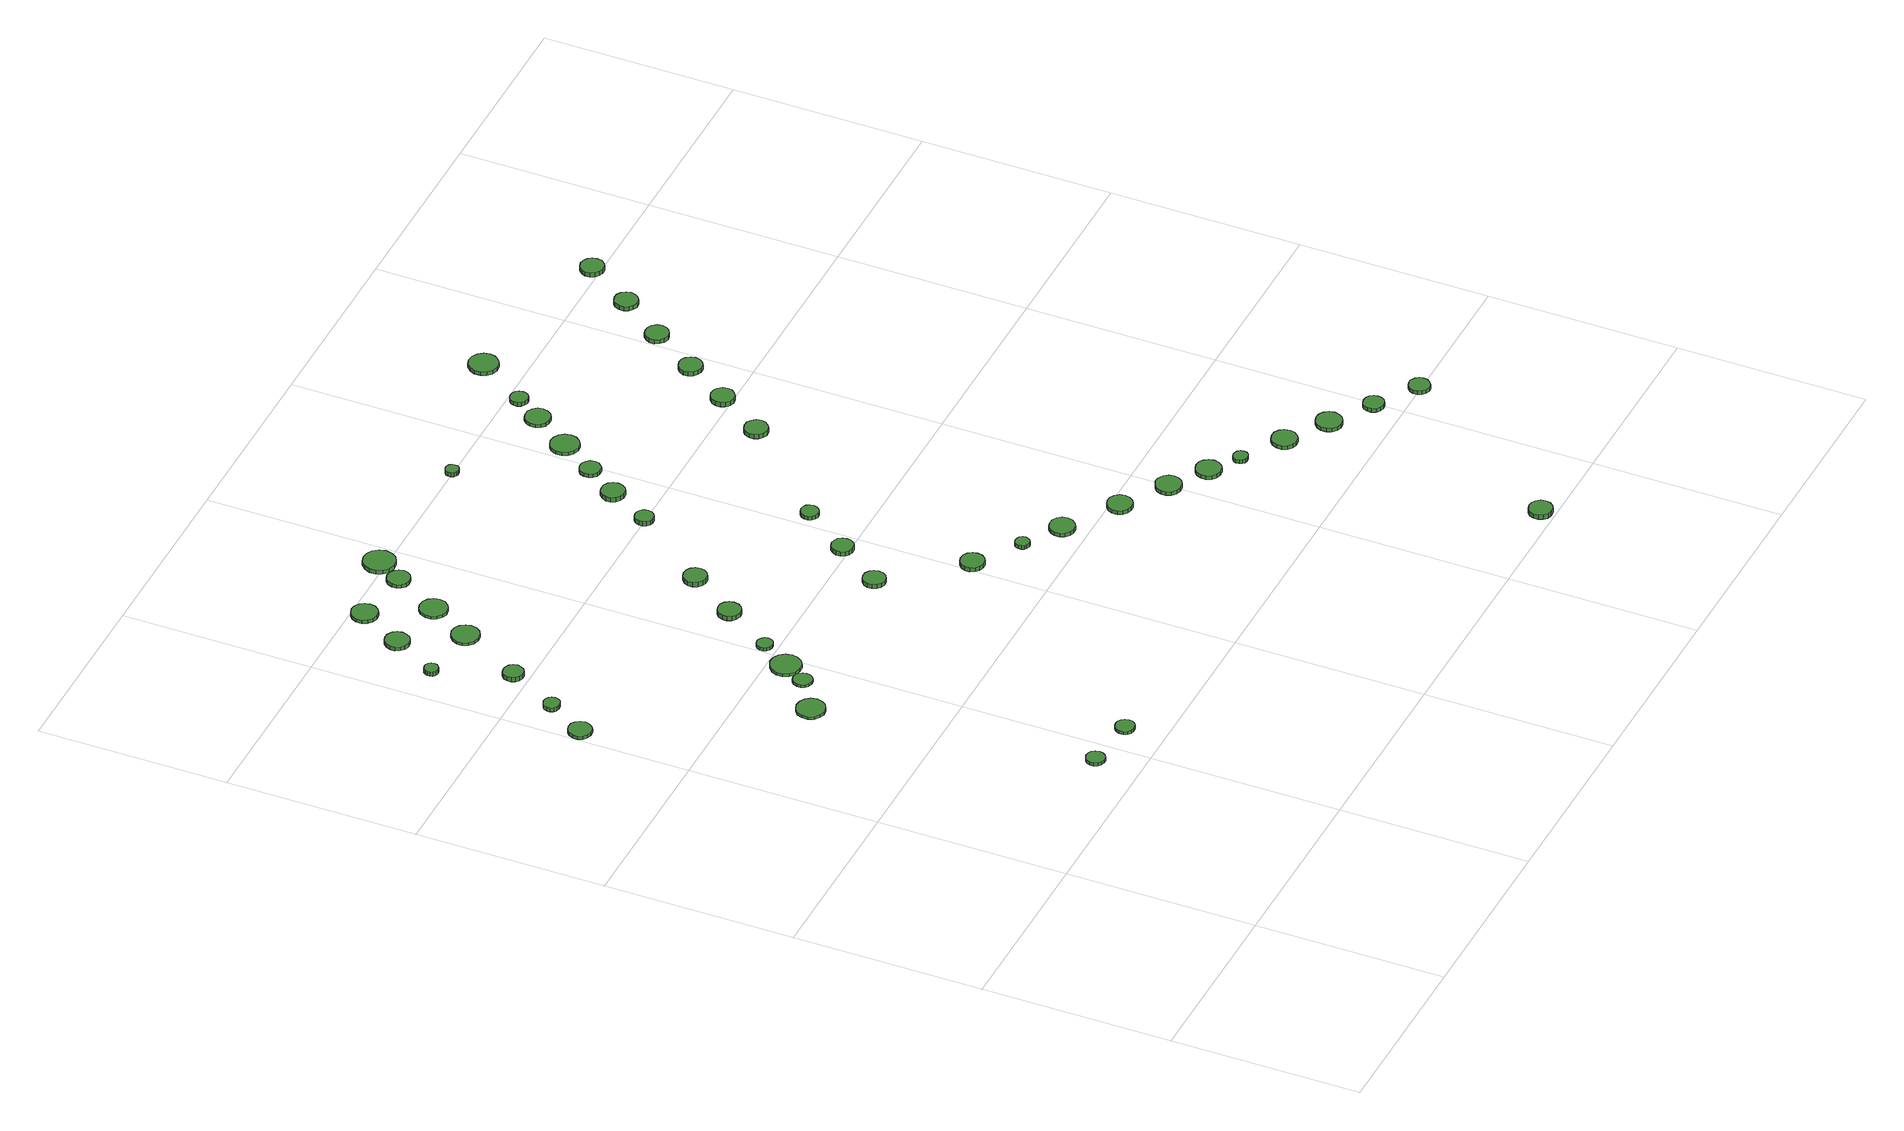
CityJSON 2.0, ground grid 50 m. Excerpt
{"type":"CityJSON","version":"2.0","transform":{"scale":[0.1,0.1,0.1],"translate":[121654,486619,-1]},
"CityObjects":{
"tree1":{"type":"SolitaryVegetationObject","attributes":{"function":"something"},"geometry":[{"type":"MultiSurface","lod":"1","boundaries":[[[0,1,2,3,4,5,6,7,8,9,10,11,12,13,14]],[[15,16,17,18,19,20,21,22,23,24,25,26,27,28,29]],[[0,29,28,1]],[[1,28,27,2]],[[2,27,26,3]],[[3,26,25,4]],[[4,25,24,5]],[[5,24,23,6]],[[6,23,22,7]],[[7,22,21,8]],[[8,21,20,9]],[[9,20,19,10]],[[10,19,18,11]],[[11,18,17,12]],[[12,17,16,13]],[[13,16,15,14]],[[14,15,29,0]]]}]},
"tree2":{"type":"SolitaryVegetationObject","attributes":{"function":"something"},"geometry":[{"type":"MultiSurface","lod":"1","boundaries":[[[30,31,32,33,34,35,36,37,38,39,40,41,42,43,44]],[[45,46,47,48,49,50,51,52,53,54,55,56,57,58,59]],[[30,59,58,31]],[[31,58,57,32]],[[32,57,56,33]],[[33,56,55,34]],[[34,55,54,35]],[[35,54,53,36]],[[36,53,52,37]],[[37,52,51,38]],[[38,51,50,39]],[[39,50,49,40]],[[40,49,48,41]],[[41,48,47,42]],[[42,47,46,43]],[[43,46,45,44]],[[44,45,59,30]]]}]},
"tree3":{"type":"SolitaryVegetationObject","attributes":{"function":"something"},"geometry":[{"type":"MultiSurface","lod":"1","boundaries":[[[60,61,62,63,64,65,66,67,68,69,70,71,72,73,74]],[[75,76,77,78,79,80,81,82,83,84,85,86,87,88,89]],[[60,89,88,61]],[[61,88,87,62]],[[62,87,86,63]],[[63,86,85,64]],[[64,85,84,65]],[[65,84,83,66]],[[66,83,82,67]],[[67,82,81,68]],[[68,81,80,69]],[[69,80,79,70]],[[70,79,78,71]],[[71,78,77,72]],[[72,77,76,73]],[[73,76,75,74]],[[74,75,89,60]]]}]},
"tree4":{"type":"SolitaryVegetationObject","attributes":{"function":"something"},"geometry":[{"type":"MultiSurface","lod":"1","boundaries":[[[90,91,92,93,94,95,96,97,98,99,100,101,102,103,104]],[[105,106,107,108,109,110,111,112,113,114,115,116,117,118,119]],[[90,119,118,91]],[[91,118,117,92]],[[92,117,116,93]],[[93,116,115,94]],[[94,115,114,95]],[[95,114,113,96]],[[96,113,112,97]],[[97,112,111,98]],[[98,111,110,99]],[[99,110,109,100]],[[100,109,108,101]],[[101,108,107,102]],[[102,107,106,103]],[[103,106,105,104]],[[104,105,119,90]]]}]},
"tree5":{"type":"SolitaryVegetationObject","attributes":{"function":"something"},"geometry":[{"type":"MultiSurface","lod":"1","boundaries":[[[120,121,122,123,124,125,126,127,128,129,130,131,132,133,134]],[[135,136,137,138,139,140,141,142,143,144,145,146,147,148,149]],[[120,149,148,121]],[[121,148,147,122]],[[122,147,146,123]],[[123,146,145,124]],[[124,145,144,125]],[[125,144,143,126]],[[126,143,142,127]],[[127,142,141,128]],[[128,141,140,129]],[[129,140,139,130]],[[130,139,138,131]],[[131,138,137,132]],[[132,137,136,133]],[[133,136,135,134]],[[134,135,149,120]]]}]},
"tree6":{"type":"SolitaryVegetationObject","attributes":{"function":"something"},"geometry":[{"type":"MultiSurface","lod":"1","boundaries":[[[150,151,152,153,154,155,156,157,158,159,160,161,162,163,164]],[[165,166,167,168,169,170,171,172,173,174,175,176,177,178,179]],[[150,179,178,151]],[[151,178,177,152]],[[152,177,176,153]],[[153,176,175,154]],[[154,175,174,155]],[[155,174,173,156]],[[156,173,172,157]],[[157,172,171,158]],[[158,171,170,159]],[[159,170,169,160]],[[160,169,168,161]],[[161,168,167,162]],[[162,167,166,163]],[[163,166,165,164]],[[164,165,179,150]]]}]},
"tree7":{"type":"SolitaryVegetationObject","attributes":{"function":"something"},"geometry":[{"type":"MultiSurface","lod":"1","boundaries":[[[180,181,182,183,184,185,186,187,188,189,190,191,192,193,194]],[[195,196,197,198,199,200,201,202,203,204,205,206,207,208,209]],[[180,209,208,181]],[[181,208,207,182]],[[182,207,206,183]],[[183,206,205,184]],[[184,205,204,185]],[[185,204,203,186]],[[186,203,202,187]],[[187,202,201,188]],[[188,201,200,189]],[[189,200,199,190]],[[190,199,198,191]],[[191,198,197,192]],[[192,197,196,193]],[[193,196,195,194]],[[194,195,209,180]]]}]},
"tree8":{"type":"SolitaryVegetationObject","attributes":{"function":"something"},"geometry":[{"type":"MultiSurface","lod":"1","boundaries":[[[210,211,212,213,214,215,216,217,218,219,220,221,222,223,224]],[[225,226,227,228,229,230,231,232,233,234,235,236,237,238,239]],[[210,239,238,211]],[[211,238,237,212]],[[212,237,236,213]],[[213,236,235,214]],[[214,235,234,215]],[[215,234,233,216]],[[216,233,232,217]],[[217,232,231,218]],[[218,231,230,219]],[[219,230,229,220]],[[220,229,228,221]],[[221,228,227,222]],[[222,227,226,223]],[[223,226,225,224]],[[224,225,239,210]]]}]},
"tree9":{"type":"SolitaryVegetationObject","attributes":{"function":"something"},"geometry":[{"type":"MultiSurface","lod":"1","boundaries":[[[240,241,242,243,244,245,246,247,248,249,250,251,252,253,254]],[[255,256,257,258,259,260,261,262,263,264,265,266,267,268,269]],[[240,269,268,241]],[[241,268,267,242]],[[242,267,266,243]],[[243,266,265,244]],[[244,265,264,245]],[[245,264,263,246]],[[246,263,262,247]],[[247,262,261,248]],[[248,261,260,249]],[[249,260,259,250]],[[250,259,258,251]],[[251,258,257,252]],[[252,257,256,253]],[[253,256,255,254]],[[254,255,269,240]]]}]},
"tree10":{"type":"SolitaryVegetationObject","attributes":{"function":"something"},"geometry":[{"type":"MultiSurface","lod":"1","boundaries":[[[270,271,272,273,274,275,276,277,278,279,280,281,282,283,284]],[[285,286,287,288,289,290,291,292,293,294,295,296,297,298,299]],[[270,299,298,271]],[[271,298,297,272]],[[272,297,296,273]],[[273,296,295,274]],[[274,295,294,275]],[[275,294,293,276]],[[276,293,292,277]],[[277,292,291,278]],[[278,291,290,279]],[[279,290,289,280]],[[280,289,288,281]],[[281,288,287,282]],[[282,287,286,283]],[[283,286,285,284]],[[284,285,299,270]]]}]},
"tree11":{"type":"SolitaryVegetationObject","attributes":{"function":"something"},"geometry":[{"type":"MultiSurface","lod":"1","boundaries":[[[300,301,302,303,304,305,306,307,308,309,310,311,312,313,314]],[[315,316,317,318,319,320,321,322,323,324,325,326,327,328,329]],[[300,329,328,301]],[[301,328,327,302]],[[302,327,326,303]],[[303,326,325,304]],[[304,325,324,305]],[[305,324,323,306]],[[306,323,322,307]],[[307,322,321,308]],[[308,321,320,309]],[[309,320,319,310]],[[310,319,318,311]],[[311,318,317,312]],[[312,317,316,313]],[[313,316,315,314]],[[314,315,329,300]]]}]},
"tree12":{"type":"SolitaryVegetationObject","attributes":{"function":"something"},"geometry":[{"type":"MultiSurface","lod":"1","boundaries":[[[330,331,332,333,334,335,336,337,338,339,340,341,342,343,344]],[[345,346,347,348,349,350,351,352,353,354,355,356,357,358,359]],[[330,359,358,331]],[[331,358,357,332]],[[332,357,356,333]],[[333,356,355,334]],[[334,355,354,335]],[[335,354,353,336]],[[336,353,352,337]],[[337,352,351,338]],[[338,351,350,339]],[[339,350,349,340]],[[340,349,348,341]],[[341,348,347,342]],[[342,347,346,343]],[[343,346,345,344]],[[344,345,359,330]]]}]},
"tree13":{"type":"SolitaryVegetationObject","attributes":{"function":"something"},"geometry":[{"type":"MultiSurface","lod":"1","boundaries":[[[360,361,362,363,364,365,366,367,368,369,370,371,372,373,374]],[[375,376,377,378,379,380,381,382,383,384,385,386,387,388,389]],[[360,389,388,361]],[[361,388,387,362]],[[362,387,386,363]],[[363,386,385,364]],[[364,385,384,365]],[[365,384,383,366]],[[366,383,382,367]],[[367,382,381,368]],[[368,381,380,369]],[[369,380,379,370]],[[370,379,378,371]],[[371,378,377,372]],[[372,377,376,373]],[[373,376,375,374]],[[374,375,389,360]]]}]},
"tree14":{"type":"SolitaryVegetationObject","attributes":{"function":"something"},"geometry":[{"type":"MultiSurface","lod":"1","boundaries":[[[390,391,392,393,394,395,396,397,398,399,400,401,402,403,404]],[[405,406,407,408,409,410,411,412,413,414,415,416,417,418,419]],[[390,419,418,391]],[[391,418,417,392]],[[392,417,416,393]],[[393,416,415,394]],[[394,415,414,395]],[[395,414,413,396]],[[396,413,412,397]],[[397,412,411,398]],[[398,411,410,399]],[[399,410,409,400]],[[400,409,408,401]],[[401,408,407,402]],[[402,407,406,403]],[[403,406,405,404]],[[404,405,419,390]]]}]},
"tree15":{"type":"SolitaryVegetationObject","attributes":{"function":"something"},"geometry":[{"type":"MultiSurface","lod":"1","boundaries":[[[420,421,422,423,424,425,426,427,428,429,430,431,432,433,434]],[[435,436,437,438,439,440,441,442,443,444,445,446,447,448,449]],[[420,449,448,421]],[[421,448,447,422]],[[422,447,446,423]],[[423,446,445,424]],[[424,445,444,425]],[[425,444,443,426]],[[426,443,442,427]],[[427,442,441,428]],[[428,441,440,429]],[[429,440,439,430]],[[430,439,438,431]],[[431,438,437,432]],[[432,437,436,433]],[[433,436,435,434]],[[434,435,449,420]]]}]},
"tree16":{"type":"SolitaryVegetationObject","attributes":{"function":"something"},"geometry":[{"type":"MultiSurface","lod":"1","boundaries":[[[450,451,452,453,454,455,456,457,458,459,460,461,462,463,464]],[[465,466,467,468,469,470,471,472,473,474,475,476,477,478,479]],[[450,479,478,451]],[[451,478,477,452]],[[452,477,476,453]],[[453,476,475,454]],[[454,475,474,455]],[[455,474,473,456]],[[456,473,472,457]],[[457,472,471,458]],[[458,471,470,459]],[[459,470,469,460]],[[460,469,468,461]],[[461,468,467,462]],[[462,467,466,463]],[[463,466,465,464]],[[464,465,479,450]]]}]},
"tree17":{"type":"SolitaryVegetationObject","attributes":{"function":"something"},"geometry":[{"type":"MultiSurface","lod":"1","boundaries":[[[480,481,482,483,484,485,486,487,488,489,490,491,492,493,494]],[[495,496,497,498,499,500,501,502,503,504,505,506,507,508,509]],[[480,509,508,481]],[[481,508,507,482]],[[482,507,506,483]],[[483,506,505,484]],[[484,505,504,485]],[[485,504,503,486]],[[486,503,502,487]],[[487,502,501,488]],[[488,501,500,489]],[[489,500,499,490]],[[490,499,498,491]],[[491,498,497,492]],[[492,497,496,493]],[[493,496,495,494]],[[494,495,509,480]]]}]},
"tree18":{"type":"SolitaryVegetationObject","attributes":{"function":"something"},"geometry":[{"type":"MultiSurface","lod":"1","boundaries":[[[510,511,512,513,514,515,516,517,518,519,520,521,522,523,524]],[[525,526,527,528,529,530,531,532,533,534,535,536,537,538,539]],[[510,539,538,511]],[[511,538,537,512]],[[512,537,536,513]],[[513,536,535,514]],[[514,535,534,515]],[[515,534,533,516]],[[516,533,532,517]],[[517,532,531,518]],[[518,531,530,519]],[[519,530,529,520]],[[520,529,528,521]],[[521,528,527,522]],[[522,527,526,523]],[[523,526,525,524]],[[524,525,539,510]]]}]},
"tree19":{"type":"SolitaryVegetationObject","attributes":{"function":"something"},"geometry":[{"type":"MultiSurface","lod":"1","boundaries":[[[540,541,542,543,544,545,546,547,548,549,550,551,552,553,554]],[[555,556,557,558,559,560,561,562,563,564,565,566,567,568,569]],[[540,569,568,541]],[[541,568,567,542]],[[542,567,566,543]],[[543,566,565,544]],[[544,565,564,545]],[[545,564,563,546]],[[546,563,562,547]],[[547,562,561,548]],[[548,561,560,549]],[[549,560,559,550]],[[550,559,558,551]],[[551,558,557,552]],[[552,557,556,553]],[[553,556,555,554]],[[554,555,569,540]]]}]},
"tree20":{"type":"SolitaryVegetationObject","attributes":{"function":"something"},"geometry":[{"type":"MultiSurface","lod":"1","boundaries":[[[570,571,572,573,574,575,576,577,578,579,580,581,582,583,584]],[[585,586,587,588,589,590,591,592,593,594,595,596,597,598,599]],[[570,599,598,571]],[[571,598,597,572]],[[572,597,596,573]],[[573,596,595,574]],[[574,595,594,575]],[[575,594,593,576]],[[576,593,592,577]],[[577,592,591,578]],[[578,591,590,579]],[[579,590,589,580]],[[580,589,588,581]],[[581,588,587,582]],[[582,587,586,583]],[[583,586,585,584]],[[584,585,599,570]]]}]},
"tree21":{"type":"SolitaryVegetationObject","attributes":{"function":"something"},"geometry":[{"type":"MultiSurface","lod":"1","boundaries":[[[600,601,602,603,604,605,606,607,608,609,610,611,612,613,614]],[[615,616,617,618,619,620,621,622,623,624,625,626,627,628,629]],[[600,629,628,601]],[[601,628,627,602]],[[602,627,626,603]],[[603,626,625,604]],[[604,625,624,605]],[[605,624,623,606]],[[606,623,622,607]],[[607,622,621,608]],[[608,621,620,609]],[[609,620,619,610]],[[610,619,618,611]],[[611,618,617,612]],[[612,617,616,613]],[[613,616,615,614]],[[614,615,629,600]]]}]},
"tree22":{"type":"SolitaryVegetationObject","attributes":{"function":"something"},"geometry":[{"type":"MultiSurface","lod":"1","boundaries":[[[630,631,632,633,634,635,636,637,638,639,640,641,642,643,644]],[[645,646,647,648,649,650,651,652,653,654,655,656,657,658,659]],[[630,659,658,631]],[[631,658,657,632]],[[632,657,656,633]],[[633,656,655,634]],[[634,655,654,635]],[[635,654,653,636]],[[636,653,652,637]],[[637,652,651,638]],[[638,651,650,639]],[[639,650,649,640]],[[640,649,648,641]],[[641,648,647,642]],[[642,647,646,643]],[[643,646,645,644]],[[644,645,659,630]]]}]},
"tree23":{"type":"SolitaryVegetationObject","attributes":{"function":"something"},"geometry":[{"type":"MultiSurface","lod":"1","boundaries":[[[660,661,662,663,664,665,666,667,668,669,670,671,672,673,674]],[[675,676,677,678,679,680,681,682,683,684,685,686,687,688,689]],[[660,689,688,661]],[[661,688,687,662]],[[662,687,686,663]],[[663,686,685,664]],[[664,685,684,665]],[[665,684,683,666]],[[666,683,682,667]],[[667,682,681,668]],[[668,681,680,669]],[[669,680,679,670]],[[670,679,678,671]],[[671,678,677,672]],[[672,677,676,673]],[[673,676,675,674]],[[674,675,689,660]]]}]},
"tree24":{"type":"SolitaryVegetationObject","attributes":{"function":"something"},"geometry":[{"type":"MultiSurface","lod":"1","boundaries":[[[690,691,692,693,694,695,696,697,698,699,700,701,702,703,704]],[[705,706,707,708,709,710,711,712,713,714,715,716,717,718,719]],[[690,719,718,691]],[[691,718,717,692]],[[692,717,716,693]],[[693,716,715,694]],[[694,715,714,695]],[[695,714,713,696]],[[696,713,712,697]],[[697,712,711,698]],[[698,711,710,699]],[[699,710,709,700]],[[700,709,708,701]],[[701,708,707,702]],[[702,707,706,703]],[[703,706,705,704]],[[704,705,719,690]]]}]},
"tree25":{"type":"SolitaryVegetationObject","attributes":{"function":"something"},"geometry":[{"type":"MultiSurface","lod":"1","boundaries":[[[720,721,722,723,724,725,726,727,728,729,730,731,732,733,734]],[[735,736,737,738,739,740,741,742,743,744,745,746,747,748,749]],[[720,749,748,721]],[[721,748,747,722]],[[722,747,746,723]],[[723,746,745,724]],[[724,745,744,725]],[[725,744,743,726]],[[726,743,742,727]],[[727,742,741,728]],[[728,741,740,729]],[[729,740,739,730]],[[730,739,738,731]],[[731,738,737,732]],[[732,737,736,733]],[[733,736,735,734]],[[734,735,749,720]]]}]},
"tree26":{"type":"SolitaryVegetationObject","attributes":{"function":"something"},"geometry":[{"type":"MultiSurface","lod":"1","boundaries":[[[750,751,752,753,754,755,756,757,758,759,760,761,762,763,764]],[[765,766,767,768,769,770,771,772,773,774,775,776,777,778,779]],[[750,779,778,751]],[[751,778,777,752]],[[752,777,776,753]],[[753,776,775,754]],[[754,775,774,755]],[[755,774,773,756]],[[756,773,772,757]],[[757,772,771,758]],[[758,771,770,759]],[[759,770,769,760]],[[760,769,768,761]],[[761,768,767,762]],[[762,767,766,763]],[[763,766,765,764]],[[764,765,779,750]]]}]},
"tree27":{"type":"SolitaryVegetationObject","attributes":{"function":"something"},"geometry":[{"type":"MultiSurface","lod":"1","boundaries":[[[780,781,782,783,784,785,786,787,788,789,790,791,792,793,794]],[[795,796,797,798,799,800,801,802,803,804,805,806,807,808,809]],[[780,809,808,781]],[[781,808,807,782]],[[782,807,806,783]],[[783,806,805,784]],[[784,805,804,785]],[[785,804,803,786]],[[786,803,802,787]],[[787,802,801,788]],[[788,801,800,789]],[[789,800,799,790]],[[790,799,798,791]],[[791,798,797,792]],[[792,797,796,793]],[[793,796,795,794]],[[794,795,809,780]]]}]},
"tree28":{"type":"SolitaryVegetationObject","attributes":{"function":"something"},"geometry":[{"type":"MultiSurface","lod":"1","boundaries":[[[810,811,812,813,814,815,816,817,818,819,820,821,822,823,824]],[[825,826,827,828,829,830,831,832,833,834,835,836,837,838,839]],[[810,839,838,811]],[[811,838,837,812]],[[812,837,836,813]],[[813,836,835,814]],[[814,835,834,815]],[[815,834,833,816]],[[816,833,832,817]],[[817,832,831,818]],[[818,831,830,819]],[[819,830,829,820]],[[820,829,828,821]],[[821,828,827,822]],[[822,827,826,823]],[[823,826,825,824]],[[824,825,839,810]]]}]},
"tree29":{"type":"SolitaryVegetationObject","attributes":{"function":"something"},"geometry":[{"type":"MultiSurface","lod":"1","boundaries":[[[840,841,842,843,844,845,846,847,848,849,850,851,852,853,854]],[[855,856,857,858,859,860,861,862,863,864,865,866,867,868,869]],[[840,869,868,841]],[[841,868,867,842]],[[842,867,866,843]],[[843,866,865,844]],[[844,865,864,845]],[[845,864,863,846]],[[846,863,862,847]],[[847,862,861,848]],[[848,861,860,849]],[[849,860,859,850]],[[850,859,858,851]],[[851,858,857,852]],[[852,857,856,853]],[[853,856,855,854]],[[854,855,869,840]]]}]},
"tree30":{"type":"SolitaryVegetationObject","attributes":{"function":"something"},"geometry":[{"type":"MultiSurface","lod":"1","boundaries":[[[870,871,872,873,874,875,876,877,878,879,880,881,882,883,884]],[[885,886,887,888,889,890,891,892,893,894,895,896,897,898,899]],[[870,899,898,871]],[[871,898,897,872]],[[872,897,896,873]],[[873,896,895,874]],[[874,895,894,875]],[[875,894,893,876]],[[876,893,892,877]],[[877,892,891,878]],[[878,891,890,879]],[[879,890,889,880]],[[880,889,888,881]],[[881,888,887,882]],[[882,887,886,883]],[[883,886,885,884]],[[884,885,899,870]]]}]},
"tree31":{"type":"SolitaryVegetationObject","attributes":{"function":"something"},"geometry":[{"type":"MultiSurface","lod":"1","boundaries":[[[900,901,902,903,904,905,906,907,908,909,910,911,912,913,914]],[[915,916,917,918,919,920,921,922,923,924,925,926,927,928,929]],[[900,929,928,901]],[[901,928,927,902]],[[902,927,926,903]],[[903,926,925,904]],[[904,925,924,905]],[[905,924,923,906]],[[906,923,922,907]],[[907,922,921,908]],[[908,921,920,909]],[[909,920,919,910]],[[910,919,918,911]],[[911,918,917,912]],[[912,917,916,913]],[[913,916,915,914]],[[914,915,929,900]]]}]},
"tree32":{"type":"SolitaryVegetationObject","attributes":{"function":"something"},"geometry":[{"type":"MultiSurface","lod":"1","boundaries":[[[930,931,932,933,934,935,936,937,938,939,940,941,942,943,944]],[[945,946,947,948,949,950,951,952,953,954,955,956,957,958,959]],[[930,959,958,931]],[[931,958,957,932]],[[932,957,956,933]],[[933,956,955,934]],[[934,955,954,935]],[[935,954,953,936]],[[936,953,952,937]],[[937,952,951,938]],[[938,951,950,939]],[[939,950,949,940]],[[940,949,948,941]],[[941,948,947,942]],[[942,947,946,943]],[[943,946,945,944]],[[944,945,959,930]]]}]},
"tree33":{"type":"SolitaryVegetationObject","attributes":{"function":"something"},"geometry":[{"type":"MultiSurface","lod":"1","boundaries":[[[960,961,962,963,964,965,966,967,968,969,970,971,972,973,974]],[[975,976,977,978,979,980,981,982,983,984,985,986,987,988,989]],[[960,989,988,961]],[[961,988,987,962]],[[962,987,986,963]],[[963,986,985,964]],[[964,985,984,965]],[[965,984,983,966]],[[966,983,982,967]],[[967,982,981,968]],[[968,981,980,969]],[[969,980,979,970]],[[970,979,978,971]],[[971,978,977,972]],[[972,977,976,973]],[[973,976,975,974]],[[974,975,989,960]]]}]},
"tree34":{"type":"SolitaryVegetationObject","attributes":{"function":"something"},"geometry":[{"type":"MultiSurface","lod":"1","boundaries":[[[990,991,992,993,994,995,996,997,998,999,1000,1001,1002,1003,1004]],[[1005,1006,1007,1008,1009,1010,1011,1012,1013,1014,1015,1016,1017,1018,1019]],[[990,1019,1018,991]],[[991,1018,1017,992]],[[992,1017,1016,993]],[[993,1016,1015,994]],[[994,1015,1014,995]],[[995,1014,1013,996]],[[996,1013,1012,997]],[[997,1012,1011,998]],[[998,1011,1010,999]],[[999,1010,1009,1000]],[[1000,1009,1008,1001]],[[1001,1008,1007,1002]],[[1002,1007,1006,1003]],[[1003,1006,1005,1004]],[[1004,1005,1019,990]]]}]},
"tree35":{"type":"SolitaryVegetationObject","attributes":{"function":"something"},"geometry":[{"type":"MultiSurface","lod":"1","boundaries":[[[1020,1021,1022,1023,1024,1025,1026,1027,1028,1029,1030,1031,1032,1033,1034]],[[1035,1036,1037,1038,1039,1040,1041,1042,1043,1044,1045,1046,1047,1048,1049]],[[1020,1049,1048,1021]],[[1021,1048,1047,1022]],[[1022,1047,1046,1023]],[[1023,1046,1045,1024]],[[1024,1045,1044,1025]],[[1025,1044,1043,1026]],[[1026,1043,1042,1027]],[[1027,1042,1041,1028]],[[1028,1041,1040,1029]],[[1029,1040,1039,1030]],[[1030,1039,1038,1031]],[[1031,1038,1037,1032]],[[1032,1037,1036,1033]],[[1033,1036,1035,1034]],[[1034,1035,1049,1020]]]}]},
"tree36":{"type":"SolitaryVegetationObject","attributes":{"function":"something"},"geometry":[{"type":"MultiSurface","lod":"1","boundaries":[[[1050,1051,1052,1053,1054,1055,1056,1057,1058,1059,1060,1061,1062,1063,1064]],[[1065,1066,1067,1068,1069,1070,1071,1072,1073,1074,1075,1076,1077,1078,1079]],[[1050,1079,1078,1051]],[[1051,1078,1077,1052]],[[1052,1077,1076,1053]],[[1053,1076,1075,1054]],[[1054,1075,1074,1055]],[[1055,1074,1073,1056]],[[1056,1073,1072,1057]],[[1057,1072,1071,1058]],[[1058,1071,1070,1059]],[[1059,1070,1069,1060]],[[1060,1069,1068,1061]],[[1061,1068,1067,1062]],[[1062,1067,1066,1063]],[[1063,1066,1065,1064]],[[1064,1065,1079,1050]]]}]},
"tree37":{"type":"SolitaryVegetationObject","attributes":{"function":"something"},"geometry":[{"type":"MultiSurface","lod":"1","boundaries":[[[1080,1081,1082,1083,1084,1085,1086,1087,1088,1089,1090,1091,1092,1093,1094]],[[1095,1096,1097,1098,1099,1100,1101,1102,1103,1104,1105,1106,1107,1108,1109]],[[1080,1109,1108,1081]],[[1081,1108,1107,1082]],[[1082,1107,1106,1083]],[[1083,1106,1105,1084]],[[1084,1105,1104,1085]],[[1085,1104,1103,1086]],[[1086,1103,1102,1087]],[[1087,1102,1101,1088]],[[1088,1101,1100,1089]],[[1089,1100,1099,1090]],[[1090,1099,1098,1091]],[[1091,1098,1097,1092]],[[1092,1097,1096,1093]],[[1093,1096,1095,1094]],[[1094,1095,1109,1080]]]}]},
"tree38":{"type":"SolitaryVegetationObject","attributes":{"function":"something"},"geometry":[{"type":"MultiSurface","lod":"1","boundaries":[[[1110,1111,1112,1113,1114,1115,1116,1117,1118,1119,1120,1121,1122,1123,1124]],[[1125,1126,1127,1128,1129,1130,1131,1132,1133,1134,1135,1136,1137,1138,1139]],[[1110,1139,1138,1111]],[[1111,1138,1137,1112]],[[1112,1137,1136,1113]],[[1113,1136,1135,1114]],[[1114,1135,1134,1115]],[[1115,1134,1133,1116]],[[1116,1133,1132,1117]],[[1117,1132,1131,1118]],[[1118,1131,1130,1119]],[[1119,1130,1129,1120]],[[1120,1129,1128,1121]],[[1121,1128,1127,1122]],[[1122,1127,1126,1123]],[[1123,1126,1125,1124]],[[1124,1125,1139,1110]]]}]},
"tree39":{"type":"SolitaryVegetationObject","attributes":{"function":"something"},"geometry":[{"type":"MultiSurface","lod":"1","boundaries":[[[1140,1141,1142,1143,1144,1145,1146,1147,1148,1149,1150,1151,1152,1153,1154]],[[1155,1156,1157,1158,1159,1160,1161,1162,1163,1164,1165,1166,1167,1168,1169]],[[1140,1169,1168,1141]],[[1141,1168,1167,1142]],[[1142,1167,1166,1143]],[[1143,1166,1165,1144]],[[1144,1165,1164,1145]],[[1145,1164,1163,1146]],[[1146,1163,1162,1147]],[[1147,1162,1161,1148]],[[1148,1161,1160,1149]],[[1149,1160,1159,1150]],[[1150,1159,1158,1151]],[[1151,1158,1157,1152]],[[1152,1157,1156,1153]],[[1153,1156,1155,1154]],[[1154,1155,1169,1140]]]}]},
"tree40":{"type":"SolitaryVegetationObject","attributes":{"function":"something"},"geometry":[{"type":"MultiSurface","lod":"1","boundaries":[[[1170,1171,1172,1173,1174,1175,1176,1177,1178,1179,1180,1181,1182,1183,1184]],[[1185,1186,1187,1188,1189,1190,1191,1192,1193,1194,1195,1196,1197,1198,1199]],[[1170,1199,1198,1171]],[[1171,1198,1197,1172]],[[1172,1197,1196,1173]],[[1173,1196,1195,1174]],[[1174,1195,1194,1175]],[[1175,1194,1193,1176]],[[1176,1193,1192,1177]],[[1177,1192,1191,1178]],[[1178,1191,1190,1179]],[[1179,1190,1189,1180]],[[1180,1189,1188,1181]],[[1181,1188,1187,1182]],[[1182,1187,1186,1183]],[[1183,1186,1185,1184]],[[1184,1185,1199,1170]]]}]},
"tree41":{"type":"SolitaryVegetationObject","attributes":{"function":"something"},"geometry":[{"type":"MultiSurface","lod":"1","boundaries":[[[1200,1201,1202,1203,1204,1205,1206,1207,1208,1209,1210,1211,1212,1213,1214]],[[1215,1216,1217,1218,1219,1220,1221,1222,1223,1224,1225,1226,1227,1228,1229]],[[1200,1229,1228,1201]],[[1201,1228,1227,1202]],[[1202,1227,1226,1203]],[[1203,1226,1225,1204]],[[1204,1225,1224,1205]],[[1205,1224,1223,1206]],[[1206,1223,1222,1207]],[[1207,1222,1221,1208]],[[1208,1221,1220,1209]],[[1209,1220,1219,1210]],[[1210,1219,1218,1211]],[[1211,1218,1217,1212]],[[1212,1217,1216,1213]],[[1213,1216,1215,1214]],[[1214,1215,1229,1200]]]}]},
"tree42":{"type":"SolitaryVegetationObject","attributes":{"function":"something"},"geometry":[{"type":"MultiSurface","lod":"1","boundaries":[[[1230,1231,1232,1233,1234,1235,1236,1237,1238,1239,1240,1241,1242,1243,1244]],[[1245,1246,1247,1248,1249,1250,1251,1252,1253,1254,1255,1256,1257,1258,1259]],[[1230,1259,1258,1231]],[[1231,1258,1257,1232]],[[1232,1257,1256,1233]],[[1233,1256,1255,1234]],[[1234,1255,1254,1235]],[[1235,1254,1253,1236]],[[1236,1253,1252,1237]],[[1237,1252,1251,1238]],[[1238,1251,1250,1239]],[[1239,1250,1249,1240]],[[1240,1249,1248,1241]],[[1241,1248,1247,1242]],[[1242,1247,1246,1243]],[[1243,1246,1245,1244]],[[1244,1245,1259,1230]]]}]},
"tree43":{"type":"SolitaryVegetationObject","attributes":{"function":"something"},"geometry":[{"type":"MultiSurface","lod":"1","boundaries":[[[1260,1261,1262,1263,1264,1265,1266,1267,1268,1269,1270,1271,1272,1273,1274]],[[1275,1276,1277,1278,1279,1280,1281,1282,1283,1284,1285,1286,1287,1288,1289]],[[1260,1289,1288,1261]],[[1261,1288,1287,1262]],[[1262,1287,1286,1263]],[[1263,1286,1285,1264]],[[1264,1285,1284,1265]],[[1265,1284,1283,1266]],[[1266,1283,1282,1267]],[[1267,1282,1281,1268]],[[1268,1281,1280,1269]],[[1269,1280,1279,1270]],[[1270,1279,1278,1271]],[[1271,1278,1277,1272]],[[1272,1277,1276,1273]],[[1273,1276,1275,1274]],[[1274,1275,1289,1260]]]}]},
"tree44":{"type":"SolitaryVegetationObject","attributes":{"function":"something"},"geometry":[{"type":"MultiSurface","lod":"1","boundaries":[[[1290,1291,1292,1293,1294,1295,1296,1297,1298,1299,1300,1301,1302,1303,1304]],[[1305,1306,1307,1308,1309,1310,1311,1312,1313,1314,1315,1316,1317,1318,1319]],[[1290,1319,1318,1291]],[[1291,1318,1317,1292]],[[1292,1317,1316,1293]],[[1293,1316,1315,1294]],[[1294,1315,1314,1295]],[[1295,1314,1313,1296]],[[1296,1313,1312,1297]],[[1297,1312,1311,1298]],[[1298,1311,1310,1299]],[[1299,1310,1309,1300]],[[1300,1309,1308,1301]],[[1301,1308,1307,1302]],[[1302,1307,1306,1303]],[[1303,1306,1305,1304]],[[1304,1305,1319,1290]]]}]},
"tree45":{"type":"SolitaryVegetationObject","attributes":{"function":"something"},"geometry":[{"type":"MultiSurface","lod":"1","boundaries":[[[1320,1321,1322,1323,1324,1325,1326,1327,1328,1329,1330,1331,1332,1333,1334]],[[1335,1336,1337,1338,1339,1340,1341,1342,1343,1344,1345,1346,1347,1348,1349]],[[1320,1349,1348,1321]],[[1321,1348,1347,1322]],[[1322,1347,1346,1323]],[[1323,1346,1345,1324]],[[1324,1345,1344,1325]],[[1325,1344,1343,1326]],[[1326,1343,1342,1327]],[[1327,1342,1341,1328]],[[1328,1341,1340,1329]],[[1329,1340,1339,1330]],[[1330,1339,1338,1331]],[[1331,1338,1337,1332]],[[1332,1337,1336,1333]],[[1333,1336,1335,1334]],[[1334,1335,1349,1320]]]}]},
"tree46":{"type":"SolitaryVegetationObject","attributes":{"function":"something"},"geometry":[{"type":"MultiSurface","lod":"1","boundaries":[[[1350,1351,1352,1353,1354,1355,1356,1357,1358,1359,1360,1361,1362,1363,1364]],[[1365,1366,1367,1368,1369,1370,1371,1372,1373,1374,1375,1376,1377,1378,1379]],[[1350,1379,1378,1351]],[[1351,1378,1377,1352]],[[1352,1377,1376,1353]],[[1353,1376,1375,1354]],[[1354,1375,1374,1355]],[[1355,1374,1373,1356]],[[1356,1373,1372,1357]],[[1357,1372,1371,1358]],[[1358,1371,1370,1359]],[[1359,1370,1369,1360]],[[1360,1369,1368,1361]],[[1361,1368,1367,1362]],[[1362,1367,1366,1363]],[[1363,1366,1365,1364]],[[1364,1365,1379,1350]]]}]},
"tree47":{"type":"SolitaryVegetationObject","attributes":{"function":"something"},"geometry":[{"type":"MultiSurface","lod":"1","boundaries":[[[1380,1381,1382,1383,1384,1385,1386,1387,1388,1389,1390,1391,1392,1393,1394]],[[1395,1396,1397,1398,1399,1400,1401,1402,1403,1404,1405,1406,1407,1408,1409]],[[1380,1409,1408,1381]],[[1381,1408,1407,1382]],[[1382,1407,1406,1383]],[[1383,1406,1405,1384]],[[1384,1405,1404,1385]],[[1385,1404,1403,1386]],[[1386,1403,1402,1387]],[[1387,1402,1401,1388]],[[1388,1401,1400,1389]],[[1389,1400,1399,1390]],[[1390,1399,1398,1391]],[[1391,1398,1397,1392]],[[1392,1397,1396,1393]],[[1393,1396,1395,1394]],[[1394,1395,1409,1380]]]}]}
},
"vertices":[
[62,1802,17],[59,1814,17],[52,1825,17],[41,1831,17],[28,1832,17],[16,1828,17],[7,1820,17],[2,1808,17],[2,1796,17],[7,1784,17],[16,1776,17],[28,1772,17],[41,1773,17],[52,1780,17],[59,1790,17],[59,1790,8],[52,1780,8],[41,1773,8],[28,1772,8],[16,1776,8],[7,1784,8],[2,1796,8],[2,1808,8],[7,1820,8],[16,1828,8],[28,1832,8],[41,1831,8],[52,1825,8],[59,1814,8],[62,1802,8],
[463,619,17],[461,629,17],[455,637,17],[446,642,17],[436,643,17],[427,640,17],[419,633,17],[415,624,17],[415,614,17],[419,604,17],[427,598,17],[436,594,17],[446,595,17],[455,601,17],[461,609,17],[461,609,8],[455,601,8],[446,595,8],[436,594,8],[427,598,8],[419,604,8],[415,614,8],[415,624,8],[419,633,8],[427,640,8],[436,643,8],[446,642,8],[455,637,8],[461,629,8],[463,619,8],
[113,1904,23],[111,1913,23],[106,1920,23],[98,1924,23],[89,1925,23],[81,1922,23],[74,1917,23],[70,1908,23],[70,1900,23],[74,1891,23],[81,1886,23],[89,1883,23],[98,1884,23],[106,1888,23],[111,1895,23],[111,1895,11],[106,1888,11],[98,1884,11],[89,1883,11],[81,1886,11],[74,1891,11],[70,1900,11],[70,1908,11],[74,1917,11],[81,1922,11],[89,1925,11],[98,1924,11],[106,1920,11],[111,1913,11],[113,1904,11],
[373,1327,17],[370,1342,17],[361,1354,17],[347,1362,17],[332,1364,17],[318,1359,17],[306,1349,17],[300,1335,17],[300,1319,17],[306,1305,17],[318,1295,17],[332,1290,17],[347,1292,17],[361,1300,17],[370,1312,17],[370,1312,9],[361,1300,9],[347,1292,9],[332,1290,9],[318,1295,9],[306,1305,9],[300,1319,9],[300,1335,9],[306,1349,9],[318,1359,9],[332,1364,9],[347,1362,9],[361,1354,9],[370,1342,9],[373,1327,9],
[606,604,17],[604,615,17],[598,623,17],[589,628,17],[579,629,17],[569,626,17],[561,619,17],[557,610,17],[557,599,17],[561,590,17],[569,583,17],[579,580,17],[589,581,17],[598,586,17],[604,594,17],[604,594,8],[598,586,8],[589,581,8],[579,580,8],[569,583,8],[561,590,8],[557,599,8],[557,610,8],[561,619,8],[569,626,8],[579,629,8],[589,628,8],[598,623,8],[604,615,8],[606,604,8],
[120,2228,20],[119,2235,20],[114,2241,20],[108,2245,20],[100,2246,20],[93,2243,20],[88,2238,20],[85,2231,20],[85,2224,20],[88,2217,20],[93,2212,20],[100,2210,20],[108,2211,20],[114,2214,20],[119,2220,20],[119,2220,7],[114,2214,7],[108,2211,7],[100,2210,7],[93,2212,7],[88,2217,7],[85,2224,7],[85,2231,7],[88,2238,7],[93,2243,7],[100,2246,7],[108,2245,7],[114,2241,7],[119,2235,7],[120,2228,7],
[191,2038,25],[188,2049,25],[182,2058,25],[172,2063,25],[162,2064,25],[151,2061,25],[143,2054,25],[139,2044,25],[139,2033,25],[143,2023,25],[151,2016,25],[162,2012,25],[172,2013,25],[182,2019,25],[188,2028,25],[188,2028,12],[182,2019,12],[172,2013,12],[162,2012,12],[151,2016,12],[143,2023,12],[139,2033,12],[139,2044,12],[143,2054,12],[151,2061,12],[162,2064,12],[172,2063,12],[182,2058,12],[188,2049,12],[191,2038,12],
[458,1392,15],[456,1402,15],[450,1411,15],[441,1416,15],[431,1417,15],[421,1414,15],[413,1407,15],[409,1397,15],[409,1387,15],[413,1377,15],[421,1371,15],[431,1367,15],[441,1368,15],[450,1374,15],[456,1382,15],[456,1382,8],[450,1374,8],[441,1368,8],[431,1367,8],[421,1371,8],[413,1377,8],[409,1387,8],[409,1397,8],[413,1407,8],[421,1414,8],[431,1417,8],[441,1416,8],[450,1411,8],[456,1402,8],[458,1392,8],
[205,2350,17],[202,2363,17],[195,2373,17],[183,2380,17],[170,2381,17],[157,2377,17],[148,2368,17],[142,2356,17],[142,2343,17],[148,2331,17],[157,2322,17],[170,2318,17],[183,2319,17],[195,2326,17],[202,2337,17],[202,2337,7],[195,2326,7],[183,2319,7],[170,2318,7],[157,2322,7],[148,2331,7],[142,2343,7],[142,2356,7],[148,2368,7],[157,2377,7],[170,2381,7],[183,2380,7],[195,2373,7],[202,2363,7],[205,2350,7],
[509,1453,16],[505,1469,16],[496,1483,16],[481,1491,16],[465,1493,16],[449,1487,16],[437,1476,16],[430,1461,16],[430,1445,16],[437,1430,16],[449,1419,16],[465,1414,16],[481,1415,16],[496,1424,16],[505,1437,16],[505,1437,8],[496,1424,8],[481,1415,8],[465,1414,8],[449,1419,8],[437,1430,8],[430,1445,8],[430,1461,8],[437,1476,8],[449,1487,8],[465,1493,8],[481,1491,8],[496,1483,8],[505,1469,8],[509,1453,8],
[298,2209,16],[295,2223,16],[286,2236,16],[273,2243,16],[259,2245,16],[244,2240,16],[233,2230,16],[227,2216,16],[227,2201,16],[233,2188,16],[244,2178,16],[259,2173,16],[273,2175,16],[286,2182,16],[295,2194,16],[295,2194,8],[286,2182,8],[273,2175,8],[259,2173,8],[244,2178,8],[233,2188,8],[227,2201,8],[227,2216,8],[233,2230,8],[244,2240,8],[259,2245,8],[273,2243,8],[286,2236,8],[295,2223,8],[298,2209,8],
[276,2467,16],[273,2481,16],[265,2492,16],[253,2499,16],[239,2501,16],[225,2496,16],[215,2487,16],[209,2474,16],[209,2460,16],[215,2447,16],[225,2438,16],[239,2434,16],[253,2435,16],[265,2442,16],[273,2453,16],[273,2453,6],[265,2442,6],[253,2435,6],[239,2434,6],[225,2438,6],[215,2447,6],[209,2460,6],[209,2474,6],[215,2487,6],[225,2496,6],[239,2501,6],[253,2499,6],[265,2492,6],[273,2481,6],[276,2467,6],
[545,1533,17],[543,1541,17],[538,1548,17],[530,1553,17],[522,1554,17],[514,1551,17],[507,1545,17],[504,1537,17],[504,1528,17],[507,1521,17],[514,1515,17],[522,1512,17],[530,1513,17],[538,1517,17],[543,1524,17],[543,1524,8],[538,1517,8],[530,1513,8],[522,1512,8],[514,1515,8],[507,1521,8],[504,1528,8],[504,1537,8],[507,1545,8],[514,1551,8],[522,1554,8],[530,1553,8],[538,1548,8],[543,1541,8],[545,1533,8],
[363,2322,15],[360,2336,15],[351,2349,15],[338,2356,15],[323,2358,15],[309,2353,15],[298,2343,15],[292,2329,15],[292,2314,15],[298,2301,15],[309,2291,15],[323,2286,15],[338,2288,15],[351,2295,15],[360,2307,15],[360,2307,7],[351,2295,7],[338,2288,7],[323,2286,7],[309,2291,7],[298,2301,7],[292,2314,7],[292,2329,7],[298,2343,7],[309,2353,7],[323,2358,7],[338,2356,7],[351,2349,7],[360,2336,7],[363,2322,7],
[636,1664,21],[633,1676,21],[626,1686,21],[615,1692,21],[603,1693,21],[591,1689,21],[582,1681,21],[577,1670,21],[577,1657,21],[582,1646,21],[591,1638,21],[603,1634,21],[615,1635,21],[626,1641,21],[633,1651,21],[633,1651,8],[626,1641,8],[615,1635,8],[603,1634,8],[591,1638,8],[582,1646,8],[577,1657,8],[577,1670,8],[582,1681,8],[591,1689,8],[603,1693,8],[615,1692,8],[626,1686,8],[633,1676,8],[636,1664,8],
[430,2447,16],[427,2459,16],[420,2469,16],[409,2475,16],[397,2477,16],[385,2473,16],[376,2465,16],[371,2453,16],[371,2441,16],[376,2430,16],[385,2421,16],[397,2418,16],[409,2419,16],[420,2425,16],[427,2435,16],[427,2435,6],[420,2425,6],[409,2419,6],[397,2418,6],[385,2421,6],[376,2430,6],[371,2441,6],[371,2453,6],[376,2465,6],[385,2473,6],[397,2477,6],[409,2475,6],[420,2469,6],[427,2459,6],[430,2447,6],
[483,2517,17],[479,2534,17],[469,2548,17],[454,2556,17],[437,2558,17],[421,2553,17],[408,2541,17],[401,2526,17],[401,2508,17],[408,2493,17],[421,2481,17],[437,2476,17],[454,2478,17],[469,2486,17],[479,2500,17],[479,2500,6],[469,2486,6],[454,2478,6],[437,2476,6],[421,2481,6],[408,2493,6],[401,2508,6],[401,2526,6],[408,2541,6],[421,2553,6],[437,2558,6],[454,2556,6],[469,2548,6],[479,2534,6],[483,2517,6],
[716,1790,28],[714,1802,28],[707,1812,28],[696,1818,28],[683,1820,28],[672,1816,28],[662,1807,28],[657,1796,28],[657,1784,28],[662,1772,28],[672,1764,28],[683,1760,28],[696,1761,28],[707,1768,28],[714,1778,28],[714,1778,15],[707,1768,15],[696,1761,15],[683,1760,15],[672,1764,15],[662,1772,15],[657,1784,15],[657,1796,15],[662,1807,15],[672,1816,15],[683,1820,15],[696,1818,15],[707,1812,15],[714,1802,15],[716,1790,15],
[894,1396,19],[891,1408,19],[884,1417,19],[874,1423,19],[862,1425,19],[851,1421,19],[842,1413,19],[837,1402,19],[837,1390,19],[842,1379,19],[851,1371,19],[862,1367,19],[874,1368,19],[884,1374,19],[891,1384,19],[891,1384,7],[884,1374,7],[874,1368,7],[862,1367,7],[851,1371,7],[842,1379,7],[837,1390,7],[837,1402,7],[842,1413,7],[851,1421,7],[862,1425,7],[874,1423,7],[884,1417,7],[891,1408,7],[894,1396,7],
[1055,1207,19],[1053,1219,19],[1045,1230,19],[1034,1236,19],[1021,1237,19],[1009,1234,19],[1000,1225,19],[994,1213,19],[994,1200,19],[1000,1189,19],[1009,1180,19],[1021,1176,19],[1034,1177,19],[1045,1184,19],[1053,1194,19],[1053,1194,7],[1045,1184,7],[1034,1177,7],[1021,1176,7],[1009,1180,7],[1000,1189,7],[994,1200,7],[994,1213,7],[1000,1225,7],[1009,1234,7],[1021,1237,7],[1034,1236,7],[1045,1230,7],[1053,1219,7],[1055,1207,7],
[978,1518,20],[976,1529,20],[969,1539,20],[959,1544,20],[947,1546,20],[936,1542,20],[928,1534,20],[923,1524,20],[923,1512,20],[928,1501,20],[936,1493,20],[947,1490,20],[959,1491,20],[969,1497,20],[976,1506,20],[976,1506,7],[969,1497,7],[959,1491,7],[947,1490,7],[936,1493,7],[928,1501,7],[923,1512,7],[923,1524,7],[928,1534,7],[936,1542,7],[947,1546,7],[959,1544,7],[969,1539,7],[976,1529,7],[978,1518,7],
[872,1997,30],[870,2007,30],[864,2015,30],[855,2020,30],[845,2021,30],[836,2018,30],[829,2011,30],[825,2002,30],[825,1992,30],[829,1983,30],[836,1976,30],[845,1973,30],[855,1974,30],[864,1979,30],[870,1987,30],[870,1987,17],[864,1979,17],[855,1974,17],[845,1973,17],[836,1976,17],[829,1983,17],[825,1992,17],[825,2002,17],[829,2011,17],[836,2018,17],[845,2021,17],[855,2020,17],[864,2015,17],[870,2007,17],[872,1997,17],
[1161,1127,19],[1159,1134,19],[1155,1141,19],[1148,1144,19],[1141,1145,19],[1133,1143,19],[1128,1138,19],[1125,1131,19],[1125,1123,19],[1128,1116,19],[1133,1111,19],[1141,1109,19],[1148,1109,19],[1155,1113,19],[1159,1119,19],[1159,1119,8],[1155,1113,8],[1148,1109,8],[1141,1109,8],[1133,1111,8],[1128,1116,8],[1125,1123,8],[1125,1131,8],[1128,1138,8],[1133,1143,8],[1141,1145,8],[1148,1144,8],[1155,1141,8],[1159,1134,8],[1161,1127,8],
[1061,1644,23],[1059,1653,23],[1054,1661,23],[1045,1666,23],[1036,1667,23],[1027,1664,23],[1020,1657,23],[1016,1649,23],[1016,1639,23],[1020,1630,23],[1027,1624,23],[1036,1621,23],[1045,1622,23],[1054,1627,23],[1059,1635,23],[1059,1635,11],[1054,1627,11],[1045,1622,11],[1036,1621,11],[1027,1624,11],[1020,1630,11],[1016,1639,11],[1016,1649,11],[1020,1657,11],[1027,1664,11],[1036,1667,11],[1045,1666,11],[1054,1661,11],[1059,1653,11],[1061,1644,11],
[951,2112,21],[948,2124,21],[941,2135,21],[930,2141,21],[917,2142,21],[905,2139,21],[896,2130,21],[890,2118,21],[890,2106,21],[896,2094,21],[905,2086,21],[917,2082,21],[930,2083,21],[941,2089,21],[948,2100,21],[948,2100,8],[941,2089,8],[930,2083,8],[917,2082,8],[905,2086,8],[896,2094,8],[890,2106,8],[890,2118,8],[896,2130,8],[905,2139,8],[917,2142,8],[930,2141,8],[941,2135,8],[948,2124,8],[951,2112,8],
[1272,1065,19],[1269,1078,19],[1261,1089,19],[1249,1096,19],[1236,1097,19],[1223,1093,19],[1213,1084,19],[1208,1072,19],[1208,1058,19],[1213,1046,19],[1223,1037,19],[1236,1033,19],[1249,1034,19],[1261,1041,19],[1269,1052,19],[1269,1052,8],[1261,1041,8],[1249,1034,8],[1236,1033,8],[1223,1037,8],[1213,1046,8],[1208,1058,8],[1208,1072,8],[1213,1084,8],[1223,1093,8],[1236,1097,8],[1249,1096,8],[1261,1089,8],[1269,1078,8],[1272,1065,8],
[856,2502,21],[855,2509,21],[851,2515,21],[844,2518,21],[837,2519,21],[831,2517,21],[825,2512,21],[822,2506,21],[822,2498,21],[825,2492,21],[831,2487,21],[837,2485,21],[844,2486,21],[851,2489,21],[855,2495,21],[855,2495,9],[851,2489,9],[844,2486,9],[837,2485,9],[831,2487,9],[825,2492,9],[822,2498,9],[822,2506,9],[825,2512,9],[831,2517,9],[837,2519,9],[844,2518,9],[851,2515,9],[855,2509,9],[856,2502,9],
[1011,2201,17],[1009,2212,17],[1002,2221,17],[993,2226,17],[981,2228,17],[971,2224,17],[962,2217,17],[958,2206,17],[958,2195,17],[962,2185,17],[971,2177,17],[981,2174,17],[993,2175,17],[1002,2181,17],[1009,2190,17],[1009,2190,7],[1002,2181,7],[993,2175,7],[981,2174,7],[971,2177,7],[962,2185,7],[958,2195,7],[958,2206,7],[962,2217,7],[971,2224,7],[981,2228,7],[993,2226,7],[1002,2221,7],[1009,2212,7],[1011,2201,7],
[1409,974,19],[1407,987,19],[1399,998,19],[1387,1005,19],[1374,1006,19],[1361,1002,19],[1351,993,19],[1346,981,19],[1346,967,19],[1351,955,19],[1361,946,19],[1374,942,19],[1387,943,19],[1399,950,19],[1407,961,19],[1407,961,8],[1399,950,8],[1387,943,8],[1374,942,8],[1361,946,8],[1351,955,8],[1346,967,8],[1346,981,8],[1351,993,8],[1361,1002,8],[1374,1006,8],[1387,1005,8],[1399,998,8],[1407,987,8],[1409,974,8],
[1085,2297,15],[1082,2312,15],[1073,2324,15],[1060,2332,15],[1044,2334,15],[1030,2329,15],[1018,2319,15],[1012,2305,15],[1012,2289,15],[1018,2275,15],[1030,2265,15],[1044,2260,15],[1060,2262,15],[1073,2270,15],[1082,2282,15],[1082,2282,6],[1073,2270,6],[1060,2262,6],[1044,2260,6],[1030,2265,6],[1018,2275,6],[1012,2289,6],[1012,2305,6],[1018,2319,6],[1030,2329,6],[1044,2334,6],[1060,2332,6],[1073,2324,6],[1082,2312,6],[1085,2297,6],
[1528,898,19],[1525,911,19],[1517,922,19],[1505,929,19],[1491,931,19],[1478,926,19],[1468,917,19],[1462,904,19],[1462,891,19],[1468,878,19],[1478,869,19],[1491,865,19],[1505,866,19],[1517,873,19],[1525,884,19],[1525,884,8],[1517,873,8],[1505,866,8],[1491,865,8],[1478,869,8],[1468,878,8],[1462,891,8],[1462,904,8],[1468,917,8],[1478,926,8],[1491,931,8],[1505,929,8],[1517,922,8],[1525,911,8],[1528,898,8],
[1794,32,28],[1792,45,28],[1784,55,28],[1774,61,28],[1761,62,28],[1749,58,28],[1740,50,28],[1735,39,28],[1735,26,28],[1740,15,28],[1749,6,28],[1761,3,28],[1774,4,28],[1784,10,28],[1792,20,28],[1792,20,15],[1784,10,15],[1774,4,15],[1761,3,15],[1749,6,15],[1740,15,15],[1735,26,15],[1735,39,15],[1740,50,15],[1749,58,15],[1761,62,15],[1774,61,15],[1784,55,15],[1792,45,15],[1794,32,15],
[1151,2400,16],[1148,2413,16],[1140,2424,16],[1128,2431,16],[1115,2432,16],[1102,2428,16],[1092,2419,16],[1087,2407,16],[1087,2393,16],[1092,2381,16],[1102,2372,16],[1115,2368,16],[1128,2369,16],[1140,2376,16],[1148,2387,16],[1148,2387,6],[1140,2376,6],[1128,2369,6],[1115,2368,6],[1102,2372,6],[1092,2381,6],[1087,2393,6],[1087,2407,6],[1092,2419,6],[1102,2428,6],[1115,2432,6],[1128,2431,6],[1140,2424,6],[1148,2413,6],[1151,2400,6],
[1624,835,19],[1621,848,19],[1613,859,19],[1602,866,19],[1588,867,19],[1575,863,19],[1565,854,19],[1559,841,19],[1559,828,19],[1565,815,19],[1575,806,19],[1588,802,19],[1602,803,19],[1613,810,19],[1621,821,19],[1621,821,8],[1613,810,8],[1602,803,8],[1588,802,8],[1575,806,8],[1565,815,8],[1559,828,8],[1559,841,8],[1565,854,8],[1575,863,8],[1588,867,8],[1602,866,8],[1613,859,8],[1621,848,8],[1624,835,8],
[1315,1896,24],[1313,1908,24],[1305,1918,24],[1295,1925,24],[1282,1926,24],[1270,1922,24],[1261,1914,24],[1256,1902,24],[1256,1890,24],[1261,1878,24],[1270,1870,24],[1282,1866,24],[1295,1867,24],[1305,1874,24],[1313,1884,24],[1313,1884,11],[1305,1874,11],[1295,1867,11],[1282,1866,11],[1270,1870,11],[1261,1878,11],[1256,1890,11],[1256,1902,11],[1261,1914,11],[1270,1922,11],[1282,1926,11],[1295,1925,11],[1305,1918,11],[1313,1908,11],[1315,1896,11],
[1686,784,19],[1685,792,19],[1680,798,19],[1673,802,19],[1665,803,19],[1658,800,19],[1652,795,19],[1649,788,19],[1649,780,19],[1652,773,19],[1658,768,19],[1665,765,19],[1673,766,19],[1680,770,19],[1685,776,19],[1685,776,8],[1680,770,8],[1673,766,8],[1665,765,8],[1658,768,8],[1652,773,8],[1649,780,8],[1649,788,8],[1652,795,8],[1658,800,8],[1665,803,8],[1673,802,8],[1680,798,8],[1685,792,8],[1686,784,8],
[1192,2472,17],[1190,2481,17],[1185,2489,17],[1176,2494,17],[1167,2495,17],[1158,2492,17],[1150,2486,17],[1146,2477,17],[1146,2467,17],[1150,2458,17],[1158,2452,17],[1167,2449,17],[1176,2450,17],[1185,2455,17],[1190,2463,17],[1190,2463,6],[1185,2455,6],[1176,2450,6],[1167,2449,6],[1158,2452,6],[1150,2458,6],[1146,2467,6],[1146,2477,6],[1150,2486,6],[1158,2492,6],[1167,2495,6],[1176,2494,6],[1185,2489,6],[1190,2481,6],[1192,2472,6],
[1401,2023,21],[1399,2036,21],[1391,2046,21],[1381,2052,21],[1368,2053,21],[1356,2050,21],[1347,2041,21],[1342,2030,21],[1342,2017,21],[1347,2006,21],[1356,1997,21],[1368,1993,21],[1381,1995,21],[1391,2001,21],[1399,2011,21],[1399,2011,8],[1391,2001,8],[1381,1995,8],[1368,1993,8],[1356,1997,8],[1347,2006,8],[1342,2017,8],[1342,2030,8],[1347,2041,8],[1356,2050,8],[1368,2053,8],[1381,2052,8],[1391,2046,8],[1399,2036,8],[1401,2023,8],
[1807,715,19],[1804,729,19],[1796,740,19],[1785,747,19],[1771,748,19],[1758,744,19],[1748,735,19],[1742,722,19],[1742,709,19],[1748,696,19],[1758,687,19],[1771,683,19],[1785,684,19],[1796,691,19],[1804,702,19],[1804,702,8],[1796,691,8],[1785,684,8],[1771,683,8],[1758,687,8],[1748,696,8],[1742,709,8],[1742,722,8],[1748,735,8],[1758,744,8],[1771,748,8],[1785,747,8],[1796,740,8],[1804,729,8],[1807,715,8],
[1296,2606,16],[1293,2621,16],[1283,2634,16],[1270,2642,16],[1254,2644,16],[1239,2639,16],[1227,2628,16],[1221,2614,16],[1221,2598,16],[1227,2584,16],[1239,2573,16],[1254,2568,16],[1270,2570,16],[1283,2578,16],[1293,2591,16],[1293,2591,6],[1283,2578,6],[1270,2570,6],[1254,2568,6],[1239,2573,6],[1227,2584,6],[1221,2598,6],[1221,2614,6],[1227,2628,6],[1239,2639,6],[1254,2644,6],[1270,2642,6],[1283,2634,6],[1293,2621,6],[1296,2606,6],
[1916,646,19],[1913,659,19],[1905,671,19],[1893,678,19],[1879,679,19],[1866,675,19],[1855,665,19],[1850,653,19],[1850,639,19],[1855,626,19],[1866,617,19],[1879,612,19],[1893,614,19],[1905,621,19],[1913,632,19],[1913,632,8],[1905,621,8],[1893,614,8],[1879,612,8],[1866,617,8],[1855,626,8],[1850,639,8],[1850,653,8],[1855,665,8],[1866,675,8],[1879,679,8],[1893,678,8],[1905,671,8],[1913,659,8],[1916,646,8],
[1481,2144,20],[1479,2156,20],[1471,2167,20],[1460,2173,20],[1448,2174,20],[1436,2170,20],[1427,2162,20],[1421,2150,20],[1421,2138,20],[1427,2126,20],[1436,2118,20],[1448,2114,20],[1460,2115,20],[1471,2122,20],[1479,2132,20],[1479,2132,8],[1471,2122,8],[1460,2115,8],[1448,2114,8],[1436,2118,8],[1427,2126,8],[1421,2138,8],[1421,2150,8],[1427,2162,8],[1436,2170,8],[1448,2174,8],[1460,2173,8],[1471,2167,8],[1479,2156,8],[1481,2144,8],
[2017,576,19],[2015,587,19],[2009,596,19],[1999,601,19],[1988,602,19],[1978,599,19],[1969,592,19],[1965,582,19],[1965,571,19],[1969,560,19],[1978,553,19],[1988,550,19],[1999,551,19],[2009,556,19],[2015,565,19],[2015,565,8],[2009,556,8],[1999,551,8],[1988,550,8],[1978,553,8],[1969,560,8],[1965,571,8],[1965,582,8],[1969,592,8],[1978,599,8],[1988,602,8],[1999,601,8],[2009,596,8],[2015,587,8],[2017,576,8],
[1565,2270,19],[1563,2283,19],[1555,2293,19],[1544,2299,19],[1532,2300,19],[1520,2297,19],[1511,2288,19],[1505,2277,19],[1505,2264,19],[1511,2253,19],[1520,2244,19],[1532,2240,19],[1544,2242,19],[1555,2248,19],[1563,2258,19],[1563,2258,7],[1555,2248,7],[1544,2242,7],[1532,2240,7],[1520,2244,7],[1511,2253,7],[1505,2264,7],[1505,2277,7],[1511,2288,7],[1520,2297,7],[1532,2300,7],[1544,2299,7],[1555,2293,7],[1563,2283,7],[1565,2270,7],
[2127,504,19],[2125,515,19],[2118,524,19],[2108,530,19],[2097,531,19],[2087,527,19],[2078,520,19],[2074,510,19],[2074,498,19],[2078,488,19],[2087,481,19],[2097,477,19],[2108,478,19],[2118,484,19],[2125,493,19],[2125,493,8],[2118,484,8],[2108,478,8],[2097,477,8],[2087,481,8],[2078,488,8],[2074,498,8],[2074,510,8],[2078,520,8],[2087,527,8],[2097,531,8],[2108,530,8],[2118,524,8],[2125,515,8],[2127,504,8],
[1652,2391,20],[1650,2403,20],[1642,2414,20],[1632,2420,20],[1619,2421,20],[1607,2417,20],[1598,2409,20],[1593,2397,20],[1593,2385,20],[1598,2373,20],[1607,2365,20],[1619,2361,20],[1632,2362,20],[1642,2369,20],[1650,2379,20],[1650,2379,8],[1642,2369,8],[1632,2362,8],[1619,2361,8],[1607,2365,8],[1598,2373,8],[1593,2385,8],[1593,2397,8],[1598,2409,8],[1607,2417,8],[1619,2421,8],[1632,2420,8],[1642,2414,8],[1650,2403,8],[1652,2391,8],
[1741,2521,20],[1739,2533,20],[1731,2543,20],[1720,2549,20],[1708,2551,20],[1696,2547,20],[1687,2538,20],[1681,2527,20],[1681,2514,20],[1687,2503,20],[1696,2495,20],[1708,2491,20],[1720,2492,20],[1731,2498,20],[1739,2508,20],[1739,2508,8],[1731,2498,8],[1720,2492,8],[1708,2491,8],[1696,2495,8],[1687,2503,8],[1681,2514,8],[1681,2527,8],[1687,2538,8],[1696,2547,8],[1708,2551,8],[1720,2549,8],[1731,2543,8],[1739,2533,8],[1741,2521,8]
]}
